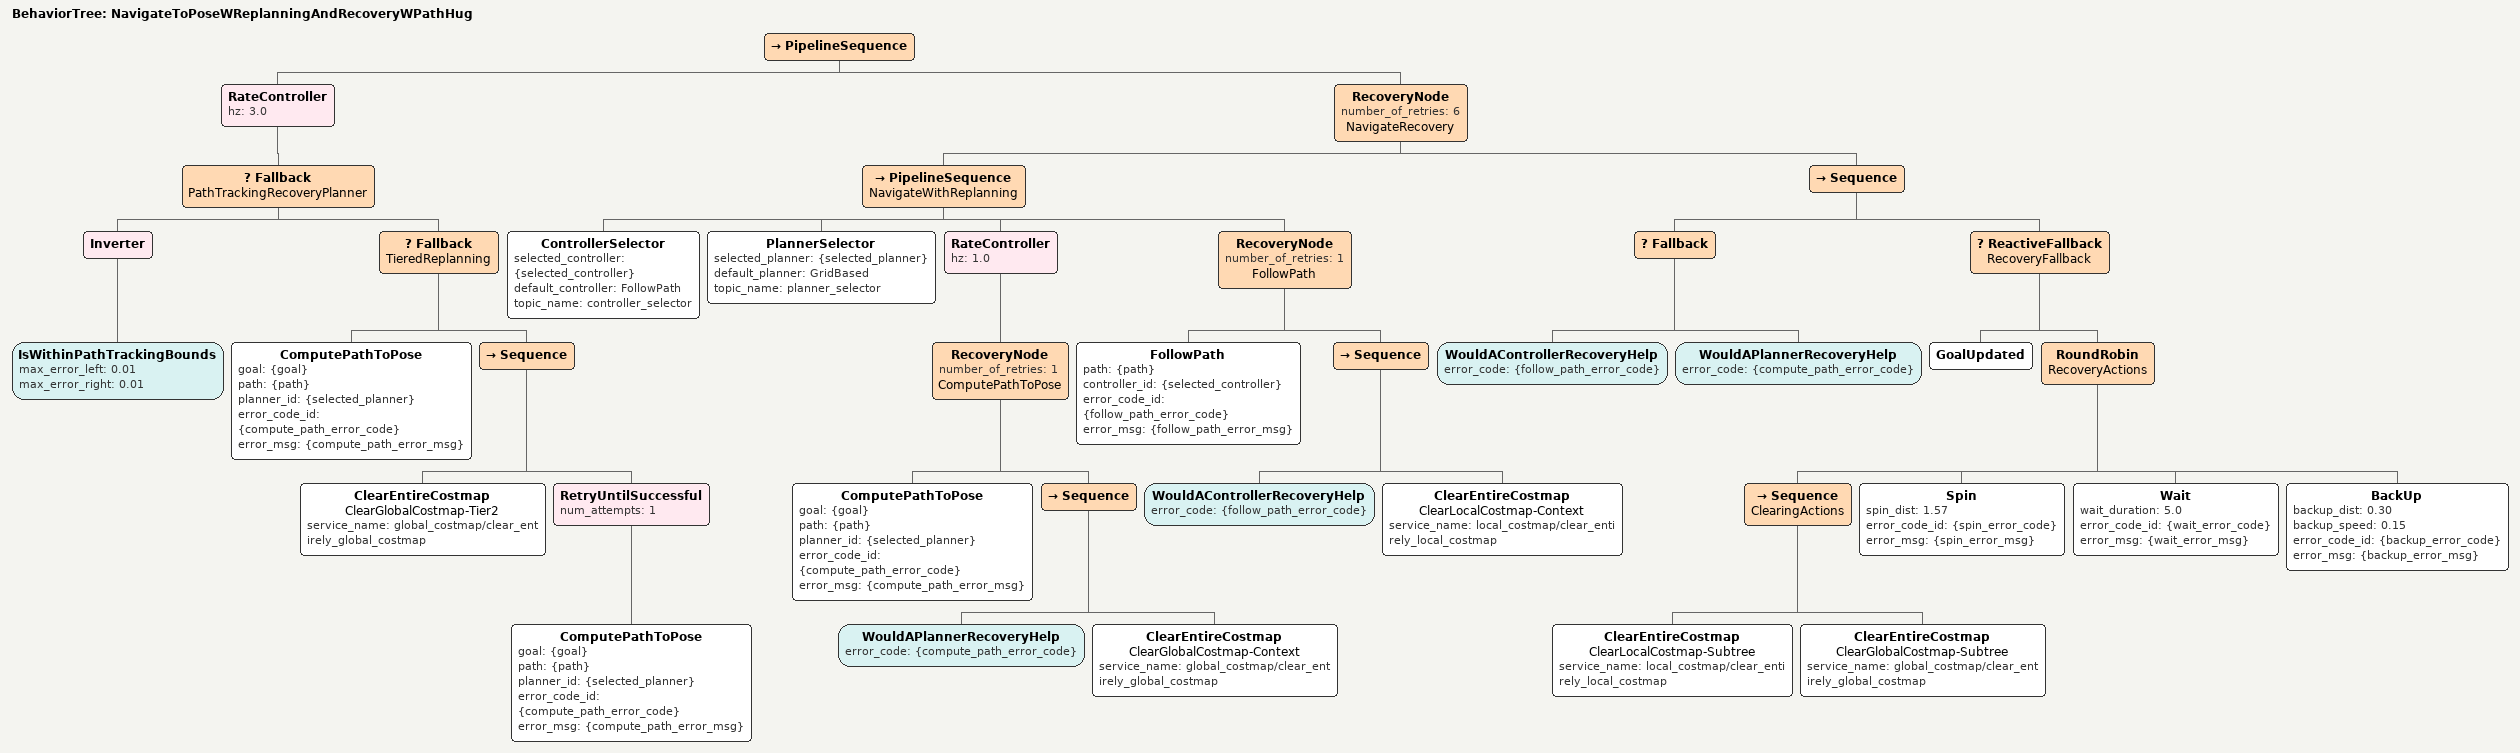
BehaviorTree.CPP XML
<root BTCPP_format="4" main_tree_to_execute="NavigateToPoseWReplanningAndRecoveryWPathHug">
  <BehaviorTree ID="NavigateToPoseWReplanningAndRecoveryWPathHug">
    <PipelineSequence>
      <RateController hz="3.0">
        <Fallback name="PathTrackingRecoveryPlanner">
          <Inverter>
            <IsWithinPathTrackingBounds max_error_left="0.01" max_error_right="0.01" />
          </Inverter>
          <Fallback name="TieredReplanning">
            <ComputePathToPose goal="{goal}" path="{path}" planner_id="{selected_planner}" error_code_id="{compute_path_error_code}" error_msg="{compute_path_error_msg}"/>
            <Sequence>
              <ClearEntireCostmap name="ClearGlobalCostmap-Tier2" service_name="global_costmap/clear_entirely_global_costmap"/>
              <RetryUntilSuccessful num_attempts="1">
                <ComputePathToPose goal="{goal}" path="{path}" planner_id="{selected_planner}" error_code_id="{compute_path_error_code}" error_msg="{compute_path_error_msg}"/>
              </RetryUntilSuccessful>
            </Sequence>
          </Fallback>
        </Fallback>
      </RateController>
      <RecoveryNode number_of_retries="6" name="NavigateRecovery">
        <PipelineSequence name="NavigateWithReplanning">
          <ControllerSelector selected_controller="{selected_controller}" default_controller="FollowPath" topic_name="controller_selector"/>
          <PlannerSelector selected_planner="{selected_planner}" default_planner="GridBased" topic_name="planner_selector"/>
          <RateController hz="1.0">
            <RecoveryNode number_of_retries="1" name="ComputePathToPose">
              <ComputePathToPose goal="{goal}" path="{path}" planner_id="{selected_planner}" error_code_id="{compute_path_error_code}" error_msg="{compute_path_error_msg}"/>
              <Sequence>
                <WouldAPlannerRecoveryHelp error_code="{compute_path_error_code}"/>
                <ClearEntireCostmap name="ClearGlobalCostmap-Context" service_name="global_costmap/clear_entirely_global_costmap"/>
              </Sequence>
            </RecoveryNode>
          </RateController>
          <RecoveryNode number_of_retries="1" name="FollowPath">
            <FollowPath path="{path}" controller_id="{selected_controller}" error_code_id="{follow_path_error_code}" error_msg="{follow_path_error_msg}"/>
            <Sequence>
              <WouldAControllerRecoveryHelp error_code="{follow_path_error_code}"/>
              <ClearEntireCostmap name="ClearLocalCostmap-Context" service_name="local_costmap/clear_entirely_local_costmap"/>
            </Sequence>
          </RecoveryNode>
        </PipelineSequence>
        <Sequence>
          <Fallback>
            <WouldAControllerRecoveryHelp error_code="{follow_path_error_code}"/>
            <WouldAPlannerRecoveryHelp error_code="{compute_path_error_code}"/>
          </Fallback>
          <ReactiveFallback name="RecoveryFallback">
            <GoalUpdated/>
            <RoundRobin name="RecoveryActions">
              <Sequence name="ClearingActions">
                <ClearEntireCostmap name="ClearLocalCostmap-Subtree" service_name="local_costmap/clear_entirely_local_costmap"/>
                <ClearEntireCostmap name="ClearGlobalCostmap-Subtree" service_name="global_costmap/clear_entirely_global_costmap"/>
              </Sequence>
              <Spin spin_dist="1.57" error_code_id="{spin_error_code}" error_msg="{spin_error_msg}"/>
              <Wait wait_duration="5.0" error_code_id="{wait_error_code}" error_msg="{wait_error_msg}"/>
              <BackUp backup_dist="0.30" backup_speed="0.15" error_code_id="{backup_error_code}" error_msg="{backup_error_msg}"/>
            </RoundRobin>
          </ReactiveFallback>
        </Sequence>
      </RecoveryNode>
    </PipelineSequence>
  </BehaviorTree>
</root>
